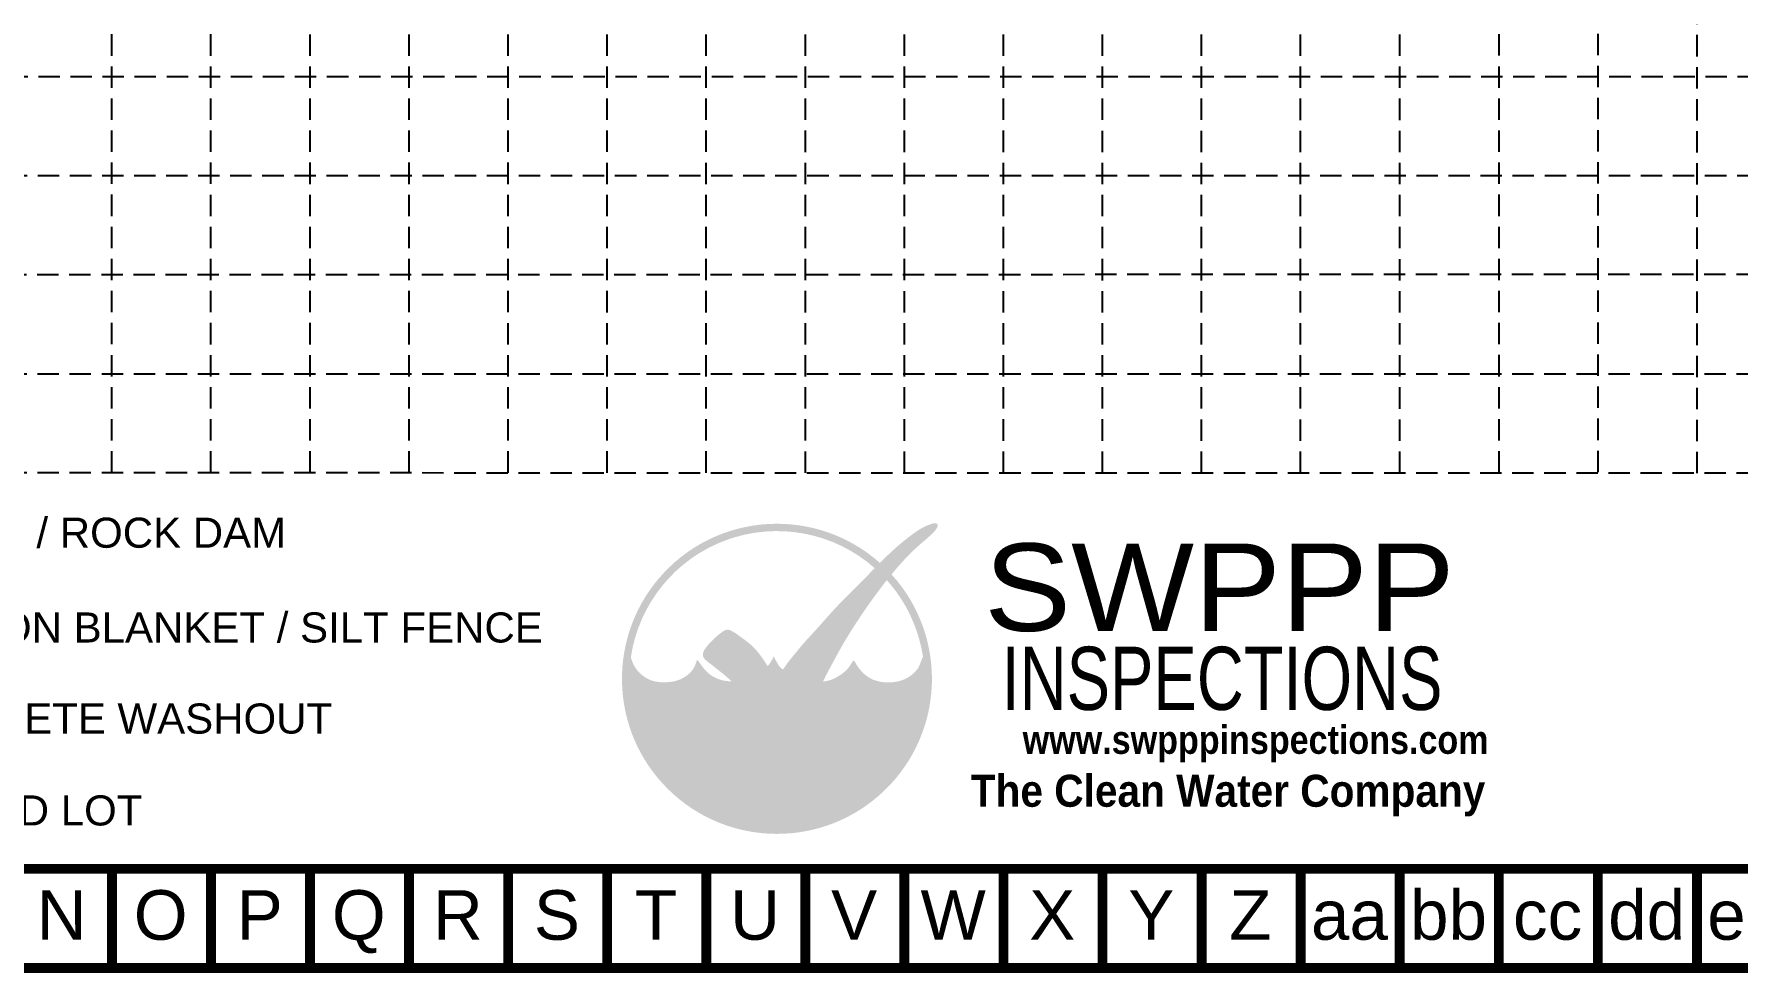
# Model space of a CAD drawing. Extents: x 18544 to 21332, y 16212 to 20668.
# Drawn here: x 19536 to 20732, y 16212 to 16870 of the extents above; entities that cross this region are included whole.
import ezdxf
from ezdxf.enums import TextEntityAlignment as Align

# ---------------------------------------------------------------- set-up
doc = ezdxf.new("R2010")
doc.units = 0
doc.header["$MEASUREMENT"] = 0
doc.linetypes.add('HIDDEN', pattern=[0.375, 0.25, -0.125])
doc.layers.get('0').update_dxf_attribs({"lineweight": 0})
for name, color, linetype in [('BASE', 7, 'Continuous'), ('GRID', 254, 'HIDDEN'), ('LEGEND', 7, 'Continuous'), ('LOGO', 7, 'Continuous')]:
    doc.layers.add(name, color=color, linetype=linetype)
doc.styles.add("L200'", font='ARIAL.TTF', dxfattribs={"height": 0.001968503937008})
doc.styles.add('LOGO', font='', dxfattribs={"height": 25})
doc.styles.add('LOGO1', font='Rockeb.TTF', dxfattribs={"height": 25})
doc.styles.get("Standard").update_dxf_attribs({"font": 'ARIAL.TTF'})
doc.styles.get('LOGO').set_extended_font_data('Rockwell', bold=True)

# ---------------------------------------------------------------- blocks, each defined once
blk = doc.blocks.new('A$C2CE27EB8')
at = {"layer": 'LOGO'}
h = blk.add_hatch(color=170, dxfattribs=at)
h.paths.add_polyline_path([(95.20861992706568, 59.81504070363519), (94.07369334172563, 60.98606272476661), (93.20989105467106, 61.99215020426902), (92.49474907468993, 62.93758486212084), (91.72606123329751, 64.11046033804814), (90.8898744552971, 65.57149512770093), (90.18182207053769, 66.94957151933932), (89.70416383342445, 67.91791408138363), (89.2234458290086, 68.92804492751497), (88.74702742547879, 69.9627933071099), (88.2822679910164, 71.00498846953622), (87.61511127851418, 72.55032519594693), (86.86670594156385, 74.41317764647602), (86.32491196267847, 75.8464669364829), (85.99417947002121, 76.7368961377664), (85.66793594230376, 77.62104547618901), (85.33886935236933, 78.50836135363193), (84.99966767295837, 79.40829017150634), (84.6430188769341, 80.33027833144138), (84.262821712392, 81.28146670362446), (83.85781802847987, 82.25977403249851), (83.42796044962097, 83.26081353123323), (82.97320160024219, 84.28019841286459), (82.49349410477816, 85.31354189049728), (81.98879058765306, 86.35645717721388), (81.45904367329786, 87.40455748609156), (80.90420598614173, 88.45345603023168), (80.32494880105287, 89.49856265825804), (79.72481799463594, 90.53447376130839), (79.1080780939842, 91.55558236594493), (78.47899362613998, 92.55628149887036), (77.84182911815833, 93.53096418669418), (77.20084909709203, 94.47402345611931), (76.56031809001661, 95.37985233372979), (75.9245006239803, 96.24284384621546), (75.29600721908173, 97.05951900913624), (74.67083236753024, 97.83491079374062), (74.04331655460737, 98.57618016014737), (73.40780026553784, 99.29048806855747), (72.75862398560503, 99.98499547911558), (72.1793484526429, 100.575858404515), (70.47289153210977, 100.568494646894), (68.5134819731129, 100.7704809104139), (66.91230834093403, 101.0750802794083), (65.81135303921337, 101.3341426457597), (64.71119866818253, 101.6476739509093), (63.63140311866027, 102.0156544650441), (62.05915515635797, 102.6424066675763), (60.07842272753896, 103.6699068674942), (58.25412977444239, 104.8564421282678), (56.63927229824913, 106.1541399392996), (55.21113329124228, 107.5514634970574), (53.97079602145686, 108.9689733489607), (52.91890984247175, 110.3178684588513), (52.07066288076476, 111.4855240149183), (51.38027484900749, 112.4564972889519), (51.03586780325031, 112.9376586029764), (50.72603403934727, 113.3605683685873), (50.44960616934668, 113.7204598281415), (50.20541680528731, 114.0125662240083), (49.99229855917338, 114.2321207985856), (49.809084043035, 114.3743567942487), (49.65391661365402, 114.4363274124933), (49.5221826068655, 114.4223656912385), (49.40857910325803, 114.3386246275119), (49.30780318342613, 114.1912572183365), (49.21455192796157, 113.9864164607432), (49.12352241745702, 113.7302553517541), (49.02941173250611, 113.4289268883987), (48.7759250414806, 112.5872023006982), (48.35059710869564, 111.3747263117334), (47.81714754202221, 110.2006988721537), (47.25892343048372, 109.1884784835494), (46.55964948912333, 108.1414053056127), (45.72698798959345, 107.0905348426951), (44.76604950624051, 106.058711746556), (43.68763672331033, 105.0730208157835), (42.48594105192342, 104.1387759535801), (41.18542137938994, 103.2746727304831), (39.80829360155622, 102.4956993653346), (38.37276280240076, 101.8144041642818), (36.89372032717574, 101.2438215045376), (35.33215200635232, 100.7776745677445), (33.65324493998332, 100.4122832231673), (31.82326734897742, 100.1443318105237), (29.82933389825894, 99.97223701926293), (27.76356815858026, 99.90422111723626), (25.71343668541022, 99.9471702578877), (23.77369154148118, 100.1070107251569), (21.98613133873914, 100.3918615830386), (20.3052719441971, 100.8156811456773), (18.68793543115953, 101.3918767572854), (17.07718847034903, 102.1399782903061), (15.46496805492279, 103.063576776523), (13.87120707690201, 104.1648637786191), (12.31774657481537, 105.4466015168376), (11.21002844370878, 106.5353245398866), (10.48556118833039, 107.3169003419497), (9.779946300448046, 108.1706879763211), (9.091635901870632, 109.1230325883329), (8.419082114381581, 110.2002793233679), (7.760737059771145, 111.428773326764), (7.115052859830939, 112.8348597438835), (6.480481636358491, 114.4448837200978), (5.855475511144959, 116.2851904007404, -0.5957293136125847), (166.6438216678439, 175.1367396979603), (167.9164323571008, 176.4356777410292), (168.9552358324404, 177.4869522000387), (170.0442564355926, 178.5779183185913, 37.93689005444305), (177.7058289826232, 171.0134741280829), (177.2714863263222, 170.491520946182), (176.3860161327716, 169.4146911069757), (175.4925541365715, 168.3141704989392), (174.6195357378247, 167.2244648089894, -0.1464490997537612), (198.4423599902821, 116.7301987880822), (198.0176922042765, 115.7411114493343), (197.6390368664142, 114.8180767077698), (197.2973744290111, 113.9565475623908), (196.9836853443626, 113.1519770121961), (196.5048014217077, 111.9298741414269), (195.9662184486442, 110.6758833059893), (195.3706916403876, 109.5381506272637), (194.6864941170138, 108.4816282985394), (193.9294514483781, 107.514287467796), (193.0950177334735, 106.606665741424), (192.1685963037035, 105.7215574019913), (191.1782398544647, 104.8803513496532), (190.1223148246545, 104.0835077173409), (189.009535408286, 103.3412741931452), (187.8495382998963, 102.6642404088408), (186.6415396046427, 102.0551571374424), (185.3867635519919, 101.5172422900283), (184.0864722830388, 101.0534494695478), (182.7449008752624, 100.6669801713075), (181.3564076434127, 100.3528907665657), (179.9364145249151, 100.1097636108741), (178.4903952459654, 99.93386345252702), (177.0186155145661, 99.82210335118782), (175.5426365566786, 99.78186704733241), (174.031062877385, 99.82100725639805), (172.4700050797078, 99.94879829555953), (170.8430124940019, 100.1751302947019), (169.1817513800052, 100.5059694411499), (167.5241041564564, 100.9472150835429), (165.9116581873923, 101.5036779997162), (164.3900492679395, 102.1764073333478), (162.9360756016436, 102.979030075971), (161.5475284874551, 103.9078889100349), (160.2105312116923, 104.9643755479361), (158.9099179795721, 106.1508139649586), (157.6688019462313, 107.4335286180835), (156.532737559502, 108.7566013178192), (155.5502930276703, 110.0583187377083), (154.7902080806239, 111.2345821460882), (154.2711876837807, 112.1398100411299), (153.9890702645257, 112.643823941767), (153.7366072574864, 113.0898248267713), (153.5088910579143, 113.4681090821376), (153.3010140611868, 113.7689730935002), (153.1080686626506, 113.9827132465999), (152.9255649298175, 114.1028256868893), (152.7506836188218, 114.1356055987507), (152.5810231579549, 114.0905479262927), (152.4141819755091, 113.9771476136279), (152.2477584997741, 113.804899604862), (152.0793511590464, 113.5832988441151), (151.9065583816141, 113.3218402754917), (151.7269785957583, 113.0300188430963), (151.538262428739, 112.7159904591367), (151.0549735276804, 111.9102342573232), (150.3624256347553, 110.8338517756439), (149.4575666021706, 109.6161752978375), (148.4975178456043, 108.5235431732789), (147.6236546356345, 107.6299207571), (146.65649223733, 106.7420057109738), (145.6029140320798, 105.8771291933182), (144.4470948580356, 105.0280235610048), (143.1828379578683, 104.1927524228066), (141.7750791716262, 103.3511755922696), (140.2065048930954, 102.5025607768547), (138.4577538122303, 101.7272413704164), (136.8506304059351, 101.2070239784409), (135.5951448572137, 100.8721417295218), (134.1745706367819, 100.5674157436836), (132.6348719967255, 100.3092029401128), (132.2787053165912, 99.4353157435321), (131.88292379207, 98.44098954822562), (131.436158300397, 97.30235522594432), (130.9413036668916, 96.028291063869), (130.4051125172691, 94.63657819342075), (129.8343374772185, 93.14499774585897), (129.2357311724541, 91.57133085274347), (128.616046228713, 89.93335864561686), (127.9820352716497, 88.24886225548812), (127.3404509269462, 86.53562281396466), (126.6978120755766, 84.81106276652054), (126.0597026190349, 83.09116981411353), (125.4314727141023, 81.39157297152735), (124.8184725175361, 79.72790125412973), (124.2260521861085, 78.11578367670768), (123.6595618765655, 76.57084925430365), (123.1243517456637, 75.10872700191669), (122.6257719501591, 73.74504593454787), (122.1670180661931, 72.4912172257408), (121.7426673474647, 71.34178068328151), (121.3451424670147, 70.2870582734322), (120.7639613101292, 68.7972390352545), (120.0496546642535, 67.16443784493822), (119.3123976078982, 65.74425945314022), (118.4949972512859, 64.4425841870924), (117.6221654546198, 63.26282337223995), (116.7140398665915, 62.19287788736153), (115.7617503166903, 61.1884766994383), (114.8164658908545, 60.28331490911057), (113.8565050157094, 59.46382836381633), (112.8669251126407, 58.726997597013), (111.8483876441574, 58.08134185319261), (110.7803966892893, 57.5146939833146), (109.6942649706234, 57.03167218316173), (108.3571767009726, 56.5362396645088), (106.8038728609677, 56.11730793186723), (105.3904011952773, 55.90186672742789), (104.0637420359526, 55.89150274348412), (102.7869401917023, 56.08436781328317), (101.5312572783423, 56.42565553995701), (100.0462058634612, 56.9279379650402), (98.75863792865448, 57.42650168806108), (97.4881895509534, 58.05381253724374), (96.33020872727593, 58.83565389332148)])
h.paths.add_polyline_path([(103.1600825765486, 111.2688724897855), (101.2154833940272, 114.6768879966677), (100.0487132690682, 117.1282727373818), (99.36062895480563, 115.3943663291249), (97.4758566524165, 112.2853005655869), (95.97351852070824, 110.5884500736595), (96.15217366016395, 110.2920965639929), (96.45558665199042, 109.790587985556), (96.73902394676315, 109.3293376317462), (97.00495446489822, 108.9095790388334), (97.25584712671025, 108.5325457432701), (97.49407733102453, 108.1986115439731), (97.72164639045786, 107.9047112898745), (97.94046209611952, 107.6469200924558), (98.15243223908965, 107.4213130631802), (98.35946461048388, 107.2239653134973), (98.56346700138192, 107.050951954895), (98.76634720286393, 106.8983480988292), (98.97001300605007, 106.7622288567563), (99.1760168276387, 106.6392300368059), (99.3844895868765, 106.5282302336823), (99.59520682855873, 106.4286687387687), (99.80794409755981, 106.3399848434253), (100.0224769387137, 106.2616178390145), (100.2385808968711, 106.1930070169184), (100.4560315168596, 106.1335916685014), (100.6746043435305, 106.0828110851241), (100.8939627027735, 106.0402353894937), (101.1133210447529, 106.0059580296204), (101.3317816006434, 105.9802032848547), (101.5484466016696, 105.9631954345359), (101.7624182790241, 105.9551587580121), (101.9727988638806, 105.9563175346273), (102.1786905874769, 105.9668960437255), (102.3791956810087, 105.9871185646529), (102.5737717413913, 106.0171719968607), (102.763297828531, 106.0570937202438), (102.9490083680571, 106.1068837348062), (103.1321377855493, 106.166542040535), (103.3139205066541, 106.2360686374378), (103.4955909569753, 106.3154635255155), (103.6783835621486, 106.4047267047602), (103.8635327478073, 106.5038581751901), (104.0520110953316, 106.6129513882249), (104.2437438094162, 106.732473601071), (104.4383942504728, 106.8629855223295), (104.6356257790135, 107.0050478606819), (104.8351017554637, 107.1592213247261), (105.0364855402786, 107.3260666231025), (105.2394404939196, 107.5061444644339), (105.4436299768531, 107.7000155573616), (105.6491101215847, 107.9084835780831), (105.8575081488007, 108.1333240731384), (105.9954415665334, 108.290586631517), (104.5661867606514, 109.5050753134587)], flags=17)
blk.add_hatch(color=240, dxfattribs=at).paths.add_polyline_path([(187.7048146419793, 194.509524663102), (189.7804245014636, 196.0903705584786), (191.5485997498718, 197.4081922000894), (193.0439611310462, 198.4933234566121), (194.3011293888294, 199.376098196725), (195.3547252670651, 200.0868502891097), (196.2393695095943, 200.6559136024433), (196.9896828602618, 201.1136220054067), (197.6402860629082, 201.4903093666757), (198.2213483574646, 201.8122912012677), (198.7452329682078, 202.0898096095315), (199.2198516155022, 202.3290883381529), (199.6531160197114, 202.5363511338161), (200.0529379012, 202.7178217432062), (200.4272289803316, 202.8797239130079), (200.7839009774702, 203.0282813899074), (201.1308656129804, 203.1697179205895), (201.4744167308991, 203.3090143729356), (201.8143766699554, 203.4461800996215), (202.1489498925498, 203.5799815745193), (202.4763408610866, 203.7091852715018), (202.7947540379664, 203.8325576644415), (203.1023938855919, 203.9488652272111), (203.3974648663643, 204.0568744336821), (203.6781714426857, 204.1553517577282), (203.9432791831773, 204.2433627106362), (204.1937980813377, 204.321168953354), (204.4312992368846, 204.3893311842434), (204.657353749536, 204.448410101666), (204.8735327190097, 204.4989664039839), (205.0814072450221, 204.5415607895604), (205.2825484272926, 204.5767539567568), (205.4785273655375, 204.6051066039339), (205.6705410848235, 204.62712335962), (205.8582903116062, 204.6430845729951), (206.0411016976886, 204.6532145234042), (206.2183018948745, 204.6577374901916), (206.3892175549672, 204.6568777527034), (206.5531753297714, 204.6508595902834), (206.7095018710897, 204.6399072822761), (206.8575238307253, 204.6242451080276), (206.996698791218, 204.6040412770457), (207.1270080580503, 204.5792397194941), (207.2485638674389, 204.5497282957007), (207.361478455603, 204.5153948659936), (207.46586405876, 204.4761272906997), (207.5618329131275, 204.4318134301458), (207.6494972549244, 204.3823411446612), (207.7289693203675, 204.3275982945726), (207.8003987519887, 204.2674166686598), (207.8640848175728, 204.2014037695111), (207.9203641912172, 204.1291110281689), (207.9695735470218, 204.0500898756736), (208.0120495590836, 203.9638917430656), (208.0481289015006, 203.8700680613873), (208.0781482483717, 203.7681702616798), (208.1024442737958, 203.6577497749824), (208.1212040208557, 203.5386383866536), (208.1340160085883, 203.4117892993125), (208.1403191250142, 203.2784360698935), (208.1395522581543, 203.1398122553326), (208.1311542960311, 202.9971514125644), (208.1145641266658, 202.8516870985238), (208.0892206380786, 202.704652870146), (208.0545627182923, 202.5572822843654), (208.0100479556054, 202.4102295029647), (207.9552087394241, 202.2618311071102), (207.8895961594326, 202.1098442828156), (207.8127613053139, 201.9520262160919), (207.7242552667531, 201.786134092955), (207.6236291334344, 201.6099250994154), (207.5104339950394, 201.4211564214883), (207.3842209412546, 201.2175852451857), (207.2444662520156, 200.997548148251), (207.0903469682703, 200.7616992753514), (206.9209653212188, 200.5112721628828), (206.7354235420644, 200.2475003472416), (206.5328238620068, 199.9716173648255), (206.3122685122466, 199.6848567520306), (206.0728597239849, 199.3884520452531), (205.8136997284232, 199.0836367808903), (205.5322261124647, 198.7697941907435), (205.2192178858236, 198.4389062882351), (204.8637894139156, 198.0811047821907), (204.4550550621575, 197.6865213814367), (203.9821291959652, 197.2452877948011), (203.4341261807549, 196.7475357311092), (202.8001603819434, 196.183396899189), (202.0693461649462, 195.5430030078657), (201.2357483284763, 194.8203235151982), (200.3132334044226, 194.0246788761712), (199.3206183579732, 193.1692272950028), (198.276720154312, 192.267126975909), (197.2003557586254, 191.3315361231079), (196.1103421361013, 190.3756129408147), (195.0254962519234, 189.4125156332476), (193.9646350712787, 188.4554024046232), (192.9423293351829, 187.5142726187707), (191.9561648879726, 186.5864902779666), (190.9994813498115, 185.6662605441007), (190.0656183408669, 184.7477885790623), (189.1479154813046, 183.8252795447391), (188.2397123912897, 182.8929386030214), (187.334348690988, 181.9449709157965), (186.4251640005659, 180.9755816449556), (185.5071256245146, 179.9806582870877), (184.5817116046269, 178.9628176775867), (183.6520276670253, 177.9263589865491), (182.7211795378294, 176.8755813840693), (181.7922729431584, 175.8147840402437), (180.8684136091338, 174.7482661251669), (179.9527072618748, 173.6803268089348), (179.0482596275015, 172.6152652616414), (178.1564167976876, 171.5549492523714), (177.2714863263091, 170.4915209461536), (176.3860161327989, 169.4146911070067), (175.4925541365856, 168.3141704989488), (174.5836482571008, 167.1796698859972), (173.6518464137739, 166.0009000321697), (172.6896965260353, 164.767571701484), (171.689746513317, 163.4693956579575), (170.6473538547366, 162.0999189857098), (169.5691142681781, 160.6680340492654), (168.4644330312126, 159.1864695332496), (167.3427154214119, 157.6679541222867), (166.2133667163466, 156.1252165010043), (165.0857921935894, 154.5709853540267), (163.969397130712, 153.0179893659789), (162.8735868052854, 151.4789572214878), (161.8052128185641, 149.9630650778626), (160.7609120665302, 148.4652789831551), (159.734767768849, 146.9770124581011), (158.7208631451849, 145.4896790234369), (157.7132814152033, 143.9946921998989), (156.7061057985684, 142.4834655082223), (155.6934195149456, 140.947412469143), (154.6693057839989, 139.3779466033981), (153.6302805834284, 137.7701013900341), (152.582590923068, 136.1333901413377), (151.534916570788, 134.4809461279067), (150.4959372944581, 132.8259026203385), (149.4743328619466, 131.1813928892306), (148.4787830411237, 129.5605502051803), (147.5179675998593, 127.9765078387849), (146.6005663060209, 126.4423990606424), (145.7323958355828, 124.9671911833274), (144.9078204969287, 123.5431876873217), (144.1183415065461, 122.1585260950852), (143.3554600809234, 120.8013439290778), (142.6106774365471, 119.4597787117588), (141.8754947899042, 118.1219679655878), (141.1414133574845, 116.7760492130245), (140.399934355773, 115.4101599765285), (139.6458964651051, 114.0178254719557), (138.8874882212031, 112.6141216887473), (138.1362356236355, 111.2195123097432), (137.4036646719719, 109.85446101778), (136.7013013657802, 108.5394314956969), (136.0406717046303, 107.2948874263312), (135.4333016880914, 106.1412924925216), (134.8907173157304, 105.0991103771075), (134.4197912244554, 104.1794548267756), (134.0087826005188, 103.3560398436201), (133.6412972675125, 102.593229493584), (133.3009410490245, 101.8553878426111), (132.9713197686465, 101.106878956645), (132.6360392499691, 100.3120669016283), (132.2787053165839, 99.43531574350573), (131.8829237920791, 98.44098954822005), (131.4361583003988, 97.30235522595842), (130.9413036668943, 96.02829106388322), (130.4051125172682, 94.6365781933979), (129.8343374772253, 93.14499774590911), (129.2357311724691, 91.57133085282089), (128.6160462287025, 89.93335864553978), (127.9820352716301, 88.24886225546845), (127.3404509269558, 86.53562281401321), (126.697812075558, 84.8110627665119), (126.0597026190167, 83.09116981403099), (125.4314727140913, 81.3915729715709), (124.8184725175361, 79.72790125412973), (124.2260521861085, 78.11578367670768), (123.6595618765655, 76.57084925430365), (123.1243517456637, 75.10872700191669), (122.6257719501591, 73.74504593454787), (122.1670180661945, 72.49121722574637), (121.7426673474565, 71.34178068327037), (121.3451424670175, 70.28705827342958), (120.9668660979487, 69.31737196253289), (120.600260913322, 68.4230437168901), (120.2377495862102, 67.59439550280979), (119.8717547896854, 66.82174928660197), (119.4946991968186, 66.09542703457521), (119.100619253546, 65.40701144056834), (118.6900064972551, 64.75312810853382), (118.2649662381959, 64.13166336995482), (117.8276037866199, 63.54050355631216), (117.3800244527765, 62.97753499908833), (116.9243335469168, 62.44064402976539), (116.4626363792918, 61.92771697982482), (115.9970382601514, 61.43664018074935), (115.5290878742221, 60.96568962370975), (115.0581074041306, 60.51469993863032), (114.5828624069804, 60.08389541512622), (114.1021184398742, 59.67350034281048), (113.614641059914, 59.28373901129817), (113.1191958242025, 58.91483571020274), (112.6145482898437, 58.5670147291388), (112.0994640139397, 58.24050035771927), (111.5734379997411, 57.93546081401144), (111.0388830350907, 57.65184002989054), (110.4989413539788, 57.38952586568359), (109.9567551903992, 57.14840618171922), (109.4154667783396, 56.92836883832422), (108.8782183517924, 56.72930169582571), (108.3481521447475, 56.55109261455254), (107.8284103911983, 56.39362945483128), (107.3214245850222, 56.25689352671679), (106.8267832596512, 56.1412399391719), (106.3433642084074, 56.04711725088589), (105.8700452246098, 55.97497402054898), (105.4057041015803, 55.92525880685082), (104.9492186326397, 55.89842016848081), (104.4994666111079, 55.8949066641286), (104.0553258303053, 55.91516685248484), (103.6156927809511, 55.95918204017971), (103.1795387433517, 56.02506452561272), (102.7458536952136, 56.11045935512448), (102.3136276142427, 56.21301157505548), (101.881850478142, 56.33036623174689), (101.4495122646194, 56.46016837153888), (101.0156029513787, 56.60006304077262), (100.5791125161254, 56.74769528578815), (100.1394985327602, 56.90145775930034), (99.69808895996357, 57.06273353951883), (99.25667935261117, 57.23365331102787), (98.81706526557946, 57.41634775841032), (98.381042253744, 57.61294756625068), (97.95040587198037, 57.82558341913204), (97.52695167516413, 58.05638600163786), (97.11247521817268, 58.30748599835306), (96.70832316859969, 58.58035993550163), (96.3140466449272, 58.87386770587557), (95.92874787835717, 59.18621504390967), (95.55152910008928, 59.51560768403601), (95.18149254132368, 59.86025136068929), (94.81774043326277, 60.21835180830283), (94.4593750071067, 60.58811476130973), (94.10549849405652, 60.96774595414479), (93.7547642322761, 61.35752571887235), (93.40402998777245, 61.76603277808783), (93.0497046335172, 62.20392045201629), (92.68819704248153, 62.68184206088529), (92.31591608763574, 63.21045092492056), (91.92927064194919, 63.80040036434889), (91.52466957839442, 64.46234369939691), (91.09852176994127, 65.20693425028946), (90.64906117209921, 66.0401879921086), (90.18182207052996, 66.94957151935), (89.70416383343581, 67.91791408136442), (89.22344582901724, 68.92804492750133), (88.74702742547697, 69.96279330711252), (88.28226799101367, 71.0049884695469), (87.83652689383052, 72.03745966415568), (87.41716350212755, 73.04303614028947), (87.0290919515428, 74.00898333933947), (86.66744544745416, 74.94031147086218), (86.3249119626762, 75.84646693645607), (85.99417947002257, 76.73689613771978), (85.66793594230876, 77.62104547625029), (85.33886935234796, 78.50836135364659), (84.9996676729561, 79.4082901715069), (84.64301887694683, 80.33027833142819), (84.26282171240291, 81.28146670359058), (83.85781802848487, 82.25977403249647), (83.42796044962188, 83.26081353122856), (82.97320160024174, 84.28019841287221), (82.49349410477453, 85.31354189051046), (81.98879058764896, 86.35645717722605), (81.45904367329376, 87.40455748610316), (80.9042059861381, 88.4534560302261), (80.32494880104969, 89.49856265827168), (79.72481799464776, 90.53447376129327), (79.1080780939933, 91.55558236593993), (78.47899362614316, 92.55628149885922), (77.84182911815833, 93.5309641866993), (77.20084909709749, 94.47402345610817), (76.56031809001843, 95.37985233373286), (75.92450062398166, 96.24284384622251), (75.29600721907809, 97.05951900914283), (74.67083236753206, 97.8349107937346), (74.04331655459919, 98.57618016015601), (73.40780026553784, 99.29048806856667), (72.75862398560321, 99.98499547912479), (72.09012820005319, 100.6668633519893), (71.39665339414341, 101.343252647319), (70.67254005313043, 102.021324325273), (69.91392969707113, 102.7067147582129), (69.12416798522281, 103.3989619673158), (68.30840161164042, 104.0960793859606), (67.4717772703807, 104.7960804475289), (66.61944165549994, 105.4969785854004), (65.75654146105308, 106.1967872329533), (64.88822338109821, 106.8935198235694), (64.01963410969074, 107.5851897906265), (63.15630766180766, 108.2692418814186), (62.30532733611744, 108.9408460988798), (61.4741637522061, 109.5946037598579), (60.67028752966144, 110.2251161812003), (59.90116928807083, 110.8269846797538), (59.17427964702347, 111.3948105723649), (58.49708922610535, 111.9231951758828), (57.87706864490565, 112.4067398071527), (57.31958303998363, 112.8418987524752), (56.82157561578697, 113.2325381759612), (56.37788409373525, 113.5843772111726), (55.98334619524849, 113.903134991673), (55.63279964174581, 114.1945306510252), (55.32108215464768, 114.4642833227916), (55.04303145537278, 114.7181121405345), (54.7934852653425, 114.9617362378186), (54.56801076364081, 115.2002019084597), (54.36509296002077, 115.4358640872892), (54.18394632190211, 115.670404869395), (54.02378531670365, 115.9055063498625), (53.88382441184331, 116.1428506237788), (53.76327807474036, 116.3841197862304), (53.66136077281499, 116.6309959323027), (53.57728697348375, 116.8851611570823), (53.51032724787819, 117.1477368572943), (53.45997658196939, 117.4176016362134), (53.4257860654443, 117.693073398754), (53.407306787984, 117.9724700498292), (53.40408983927318, 118.2541094943534), (53.4156863089961, 118.5363096372396), (53.44164728683654, 118.8173883834016), (53.4815238624783, 119.0956636377526), (53.53531602152316, 119.3703504242975), (53.6048193332449, 119.6442522434052), (53.69227826283577, 119.9210697145344), (53.79993727548708, 120.204503457144), (53.93004083639198, 120.4982540906934), (54.08483341074134, 120.8060222346421), (54.26655946372739, 121.1315085084492), (54.47746346054191, 121.4784135315738), (54.71934486946975, 121.8496447218502), (54.99222317116619, 122.2449366906101), (55.29567284937866, 122.6632308475635), (55.62926838785461, 123.1034686024155), (55.99258427034283, 123.5645913648756), (56.38519498058986, 124.0455405446506), (56.80667500234358, 124.5452575514488), (57.25659881935371, 125.0626837949773), (57.73408033393389, 125.5962433397242), (58.2363911226762, 126.1422908692992), (58.76034218073892, 126.6966637220941), (59.30274450328125, 127.2551992364982), (59.86040908546283, 127.8137347509023), (60.43014692244196, 128.3681076036967), (61.00876900937692, 128.9141551332722), (61.59308634142826, 129.4477146780187), (62.17949142090538, 129.9648418807091), (62.76270277871618, 130.4624656016407), (63.3370204529233, 130.9377330054939), (63.89674448158712, 131.3877912569474), (64.4361749027662, 131.8097875206818), (64.94961175452408, 132.2008689613767), (65.43135507491888, 132.5581827437113), (65.87570490201233, 132.8788760323656), (66.27877164152505, 133.1610947864666), (66.64390716982098, 133.4069801429335), (66.97627373092655, 133.6196720331317), (67.28103356886459, 133.8023103884283), (67.56334892766063, 133.9580351401896), (67.82838205134021, 134.0899862197809), (68.08129518392752, 134.20130355857), (68.32725056944673, 134.2951270879211), (68.57055007504096, 134.3740360374171), (68.81205406031404, 134.4383668294987), (69.05176250798831, 134.4878951848194), (69.28967540078838, 134.5223968240351), (69.52579272143385, 134.5416474678017), (69.7601144526484, 134.5454228367734), (69.9926405771539, 134.5334986516054), (70.22337107767225, 134.5056506329528), (70.45253038632472, 134.4618974690503), (70.68124073282843, 134.4032297184463), (70.91084879629761, 134.3308809072676), (71.1427012558479, 134.2460845616417), (71.37814479059352, 134.1500742076971), (71.61852607965193, 134.0440833715609), (71.865191802136, 133.9293455793603), (72.11948863716134, 133.8070943572229), (72.38339919420878, 133.6775539759352), (72.6614498042145, 133.5369116849248), (72.95880272848217, 133.3803454782757), (73.280620228315, 133.2030333500743), (73.63206456501575, 133.0001532944067), (74.01829799988491, 132.7668833053585), (74.44448279422659, 132.4984013770147), (74.91578120934264, 132.1898855034613), (75.43558748662326, 131.8381109896383), (76.00022378780659, 131.4462423838967), (76.6042442547182, 131.0190415454422), (77.24220302918275, 130.5612703334806), (77.90865425302718, 130.0776906072166), (78.59815206807525, 129.5730642258555), (79.30525061615299, 129.0521530486036), (80.02450403908688, 128.5197189346651), (80.75079531734218, 127.9796006328077), (81.48032278595429, 127.4319444500463), (82.20961361860009, 126.8759735829591), (82.93519498895466, 126.3109112281206), (83.65359407069582, 125.7359805821086), (84.36133803749908, 125.1504048414999), (85.05495406304044, 124.553407202872), (85.73096932099725, 123.9442108628011), (86.38685401001067, 123.3220836974457), (87.02385042859441, 122.6864723012862), (87.64414390022466, 122.0368679483876), (88.24991974838031, 121.3727619128117), (88.84336329653843, 120.6936454686211), (89.42665986817792, 119.9990098898795), (90.00199478677678, 119.2883464506499), (90.57155337581162, 118.5611464249961), (91.13655821125076, 117.8180512049465), (91.69438087902063, 117.0643026544008), (92.24143021753525, 116.3062927552268), (92.77411506521048, 115.5504134892902), (93.28884426046079, 114.803056838458), (93.78202664170294, 114.0706147845968), (94.25007104735005, 113.359479309573), (94.68938631581796, 112.6760423952538), (95.09739129917807, 112.0258362825929), (95.47554490412404, 111.4109542488997), (95.82631605100687, 110.8326298305716), (96.15217366017487, 110.2920965640036), (96.45558665198087, 109.7905879855925), (96.73902394677134, 109.3293376317366), (97.00495446489913, 108.9095790388309), (97.25584712671207, 108.5325457432722), (97.49407733101953, 108.1986115439701), (97.72164639045604, 107.9047112898761), (97.94046209611633, 107.6469200924579), (98.15243223909374, 107.4213130631786), (98.35946461048252, 107.2239653135038), (98.56346700137556, 107.0509519548996), (98.76634720286756, 106.8983480988296), (98.97001300605143, 106.7622288567594), (99.17601682764507, 106.6392300368054), (99.3844895868674, 106.5282302336859), (99.59520682855873, 106.4286687387682), (99.80794409756209, 106.3399848434218), (100.0224769387191, 106.2616178390156), (100.2385808968716, 106.1930070169175), (100.456031516861, 106.1335916684968), (100.6746043435305, 106.0828110851227), (100.8939627027803, 106.0402353894921), (101.1133210447524, 106.0059580296204), (101.3317816006484, 105.9802032848537), (101.5484466016683, 105.9631954345364), (101.7624182790132, 105.9551587580121), (101.9727988638847, 105.9563175346273), (102.1786905874833, 105.966896043726), (102.3791956810096, 105.9871185646533), (102.5737717414013, 106.0171719968633), (102.7632978285424, 106.0570937202468), (102.9490083680498, 106.1068837348031), (103.1321377855461, 106.166542040534), (103.3139205066491, 106.2360686374374), (103.495590956979, 106.3154635255145), (103.6783835621541, 106.4047267047641), (103.8635327477959, 106.503858175188), (104.0520110953294, 106.6129513882233), (104.2437438094044, 106.7324736010638), (104.4383942504801, 106.8629855223397), (104.6356257790117, 107.0050478606839), (104.8351017554583, 107.1592213247261), (105.0364855402754, 107.3260666230989), (105.2394404939223, 107.5061444644323), (105.443629976854, 107.7000155573589), (105.6491101215797, 107.9084835780876), (105.8575081488043, 108.1333240731445), (106.0708440512844, 108.3765555566329), (106.2911378217764, 108.6401965426561), (106.5204094530354, 108.9262655453178), (106.7606789378192, 109.2367810787217), (107.0139662688821, 109.5737616569719), (107.2822914389812, 109.9392257941706), (107.5675622219333, 110.3347060658429), (107.8712375157916, 110.7597912931884), (108.1946639996731, 111.2135843588286), (108.5391883526922, 111.6951881453839), (108.9061572539645, 112.2037055354747), (109.2969173826041, 112.7382394117216), (109.7128154177276, 113.2978926567456), (110.1551980384488, 113.8817681531656), (110.6251423968533, 114.4892783247008), (111.1226475369067, 115.1210737594484), (111.6474429755431, 115.7781145866052), (112.1992582296975, 116.4613609353667), (112.7778228163043, 117.1717729349261), (113.3828662522988, 117.9103107144809), (114.014118054617, 118.6779344032261), (114.6713077401919, 119.4756041303567), (115.3544871048175, 120.3040429280485), (116.0649970597228, 121.1630254404026), (116.8045007949945, 122.0520892145008), (117.574661500721, 122.9707717974248), (118.3771423669896, 123.9186107362555), (119.2136065838881, 124.8951435780756), (120.0857173415025, 125.8999078699668), (120.9951378299215, 126.93244115901), (121.9416939557273, 127.9911724132365), (122.9178624914839, 129.0700962844777), (123.9142829262532, 130.162098845514), (124.9215947490943, 131.2600661691266), (125.930437449068, 132.3568843280965), (126.9314505152342, 133.4454393952034), (127.915273436653, 134.5186174432291), (128.8725457023843, 135.5693045449538), (129.7966142813939, 136.5925212813079), (130.6916560622708, 137.5918262658189), (131.5645554135072, 138.5729126201641), (132.4221967035951, 139.5414734660212), (133.2714643010299, 140.5032019250679), (134.1192425743047, 141.4637911189808), (134.9724158919112, 142.4289341694367), (135.8378686223446, 143.4043241981154), (136.7217362908027, 144.3949010414499), (137.6271590493093, 145.4025913949079), (138.5565282065922, 146.4285686687174), (139.5122350713818, 147.4740062731036), (140.496670952406, 148.5400776182927), (141.5122271583932, 149.6279561145113), (142.5612949980737, 150.7388151719847), (143.6462657801749, 151.8738282009393), (144.767548903696, 153.032660410027), (145.9176261287084, 154.2089442015978), (147.0869973055555, 155.394803776427), (148.2661622845799, 156.58236333529), (149.4456209161217, 157.7637470789629), (150.615873050524, 158.9310792082217), (151.7674185381293, 160.0764839238401), (152.8907572292792, 161.192085426595), (153.9788234169291, 162.2723254413955), (155.0342891644914, 163.3209157896874), (156.0622609779939, 164.3438858170504), (157.0678453634605, 165.3472648690639), (158.0561488269186, 166.3370822913088), (159.0322778743948, 167.3193674293641), (160.0013390119143, 168.3001496288093), (160.9684387455045, 169.2854582352256), (161.9381129347771, 170.2802142992554), (162.9126148536952, 171.2849056918013), (163.8936271298053, 172.2989119888294), (164.8828323906564, 173.3216127663056), (165.8819132637964, 174.3523876001972), (166.8925523767739, 175.3906160664687), (167.9164323571363, 176.4356777410879), (168.9552358324322, 177.4869522000195), (170.0097291223933, 178.5433293229784), (171.0770133154811, 179.6017402046701), (172.1532731923412, 180.6586262435466), (173.2346935336182, 181.71042883806), (174.3174591199581, 182.7535893866656), (175.3977547320055, 183.7845492878142), (176.4717651504056, 184.7997499399595), (177.5356751558033, 185.795632741554), (178.5905119128956, 186.772290076039), (179.6566721225759, 187.7444182668122), (180.7593948697909, 188.7303646222587), (181.9239192394857, 189.7484764507655), (183.1754843166063, 190.8171010607174), (184.5393291860987, 191.9545857604998), (186.0406929329074, 193.1792778584994)])
for s, height, style, width, p in [('SWPPP', 57.60925966067344, 'LOGO1', 1.115, (238.8026452088648, 133.7406876224695)), ('INSPECTIONS', 41.63775, 'LOGO1', 0.77, (250.3275894484327, 81.67609113344804)), ('www.swpppinspections.com', 18.66904619113898, 'LOGO', 0.9, (264.2070487288779, 52.73259751457726))]:
    blk.add_text(s, height=height, dxfattribs=dict(at, style=style, width=width)).set_placement(p)
at = {"layer": 'LOGO', "color": 170, "style": 'LOGO', "width": 0.95}
blk.add_text('The Clean Water Company', height=21.0777337872006, dxfattribs=at).set_placement((229.9806650566597, 17.86077581182008))

msp = doc.modelspace()

# ---------------------------------------------------------------- linework, layer by layer
at = {"layer": 'BASE', "const_width": 6.952750774279882}
for points in [[(21328.74206867184, 16215.16057494338), (21328.74206867184, 20664.92107048228), (18547.64175895983, 20664.92107048228), (18547.64175895983, 16215.16057494338)], [(21259.21456092906, 16284.68808268596), (21259.21456092906, 20595.39356273969), (18617.1692667028, 20595.39356273969), (18617.1692667028, 16284.68808268596)]]:
    msp.add_lwpolyline(points, close=True, dxfattribs=at)
for points in [[(19590.55437510198, 16284.68808268596), (19590.55437510198, 16215.16057494338)], [(19660.08188284475, 16284.68808268596), (19660.08188284475, 16215.16057494338)], [(19729.60939058752, 16284.68808268596), (19729.60939058752, 16215.16057494338)], [(19799.13689833029, 16284.68808268596), (19799.13689833029, 16215.16057494338)], [(19868.66440607307, 16284.68808268596), (19868.66440607307, 16215.16057494338)], [(19938.19191381584, 16284.68808268596), (19938.19191381584, 16215.16057494338)], [(20007.71942155861, 16284.68808268596), (20007.71942155861, 16215.16057494338)], [(20077.24692930157, 16284.68808268596), (20077.24692930157, 16215.16057494338)], [(20146.77443704434, 16284.68808268596), (20146.77443704434, 16215.16057494338)], [(20216.30194478711, 16284.68808268596), (20216.30194478711, 16215.16057494338)], [(20285.82945252988, 16284.68808268596), (20285.82945252988, 16215.16057494338)], [(20355.35696027265, 16284.68808268596), (20355.35696027265, 16215.16057494338)], [(20424.88446801543, 16284.68808268596), (20424.88446801543, 16215.16057494338)], [(20494.4119757582, 16284.68808268596), (20494.4119757582, 16215.16057494338)], [(20563.93948350116, 16284.68808268596), (20563.93948350116, 16215.16057494338)], [(20633.46699124393, 16284.68808268596), (20633.46699124393, 16215.16057494338)], [(20702.9944989867, 16284.68808268596), (20702.9944989867, 16215.16057494338)]]:
    msp.add_lwpolyline(points, dxfattribs=at)
at = {"layer": 'GRID', "color": 252, "linetype": 'HIDDEN', "ltscale": 60}
for p, q in [((19590.55437510198, 16562.66589139043), (19590.55437510198, 20595.39356273969)), ((19660.08188284475, 16562.65496021226), (19660.08188284475, 20595.39356273969)), ((19729.60939058752, 16562.64402903409), (19729.60939058752, 20595.39356273969)), ((19799.13689833029, 16562.63309785593), (19799.13689833029, 20595.39356273969)), ((19868.66440607307, 16562.62216667776), (19868.66440607307, 20595.39356273969)), ((19938.19191381584, 16562.61123549959), (19938.19191381584, 20595.39356273969)), ((20007.71942155861, 16562.60030432143), (20007.71942155861, 20595.39356273969)), ((20077.24692930157, 16562.58937314326), (20077.24692930157, 20595.39356273969)), ((20146.77443704434, 16562.5784419651), (20146.77443704434, 20595.39356273969)), ((20216.30194478711, 16562.56751078693), (20216.30194478711, 20595.39356273969)), ((20285.82945252988, 16562.55657960876), (20285.82945252988, 20595.39356273969)), ((20355.35696027265, 16562.54564843059), (20355.35696027265, 20595.39356273969)), ((20424.88446801543, 16562.53471725243), (20424.88446801543, 20595.39356273969)), ((20494.4119757582, 16562.52378607426), (20494.4119757582, 20595.39356273969)), ((20564.2683849875, 16562.68190450266), (20563.93948350116, 20595.39356273969)), ((20633.72222615589, 16563.02054764099), (20633.46699124393, 20595.39356273969)), ((20703.19634417749, 16562.18607367414), (20702.9944989867, 20595.39356273969)), ((18616.50917257355, 16840.67568535862), (21258.55446680001, 16840.67568535862)), ((18616.14708809612, 16771.2027181927), (21256.34371169212, 16771.05424316755)), ((18615.65446688487, 16701.47907688148), (21256.34933344938, 16701.94796643031)), ((18615.88655516121, 16632.10657878131), (21256.60609860738, 16631.92086896509)), ((18615.88756205176, 16562.81912939553), (21256.51445822759, 16562.40396762704))]:
    msp.add_line(p, q, dxfattribs=at)

# ---------------------------------------------------------------- block references
at = {"xscale": 1.064542422482191, "yscale": 1.064542422482191, "zscale": 1.064542422482613}
msp.add_blockref('A$C2CE27EB8', (19948.54328608689, 16309.22823123378), dxfattribs=at)

# ---------------------------------------------------------------- texts
at = {"layer": 'BASE'}
for s, p in [('N', (19555.26767707005, 16252.33745252974)), ('O', (19624.79518481281, 16252.33745252974)), ('P', (19694.32269255578, 16252.33745252974)), ('Q', (19763.85020029836, 16252.33745252974)), ('R', (19833.37770804132, 16252.33745252974)), ('S', (19902.90521578409, 16252.33745252974)), ('T', (19972.43272352686, 16252.33745252974)), ('U', (20041.96023126963, 16252.33745252974)), ('V', (20111.48773901241, 16252.33745252974)), ('W', (20181.01524675537, 16252.33745252974)), ('X', (20250.54275449795, 16252.33745252974)), ('Y', (20320.07026224091, 16252.33745252974)), ('Z', (20389.59776998368, 16252.33745252974)), ('bb', (20528.65278546922, 16252.33745252974)), ('dd', (20667.70780095496, 16252.33745252974)), ('aa', (20459.12527772645, 16252.33745252974)), ('cc', (20598.180293212, 16252.33745252974)), ('ee', (20737.23530869754, 16252.33745252974))]:
    msp.add_text(s, height=34.76375387139941, dxfattribs=at).set_placement(p, align=Align.MIDDLE_CENTER)
at = {"layer": 'LEGEND', "style": "L200'"}
for s, p in [('RIPRAP / ROCK DAM', (19419.64966722141, 16509.9527943564)), ('EROSION BLANKET / SILT FENCE', (19419.5712465129, 16443.47842686159)), ('CONCRETE WASHOUT', (19420.89078300018, 16379.58571435831)), ('SODDED LOT', (19420.33805098202, 16315.1221715078))]:
    msp.add_text(s, height=21.1046099144056, dxfattribs=at).set_placement(p)

doc.saveas('drawing.dxf')
